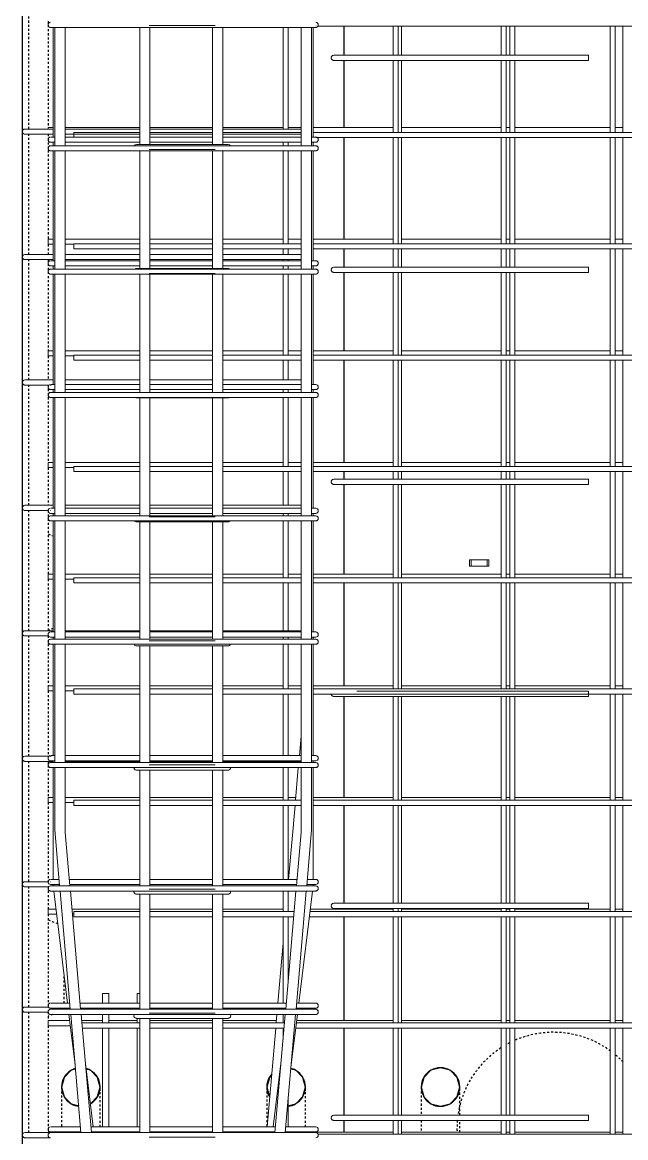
# Model space of a CAD drawing. Header units: millimetres. Extents: x -1228 to 17985, y -2296 to 18684.
# Drawn here: x 1089 to 2027, y -324 to 1411 of the extents above; entities that cross this region are included whole.
import ezdxf

# ---------------------------------------------------------------- set-up
doc = ezdxf.new("R2010")
doc.units = ezdxf.units.MM
doc.linetypes.add('Dash', pattern=[6.36, 3.18, -3.18])
for name, color, linetype, lineweight in [('A-GENM', 13, 'Continuous', 18), ('A-WALL', 113, 'Continuous', 25), ('A-WALL-HDLN', 110, 'Dash', 25), ('S-RBAR', 171, 'Continuous', 18)]:
    doc.layers.add(name, color=color, linetype=linetype, lineweight=lineweight)

# ---------------------------------------------------------------- blocks, each defined once
blk = doc.blocks.new('RR spread anchor face based - RR-SA-2_5-150-V4-Elevation Front Copy 1')
at = {"layer": 'A-GENM'}
for p, q in [((1783.8, 574.9), (1786.3, 574.9)), ((1783.8, 564.9), (1783.8, 574.9)), ((1786.3, 574.9), (1811.3, 574.9)), ((1786.3, 574.9), (1786.3, 564.9)), ((1811.3, 574.9), (1813.8, 574.9)), ((1811.3, 574.9), (1811.3, 564.9)), ((1813.8, 574.9), (1813.8, 564.9)), ((1786.3, 564.9), (1783.8, 564.9)), ((1811.3, 564.9), (1786.3, 564.9)), ((1813.8, 564.9), (1811.3, 564.9))]:
    blk.add_line(p, q, dxfattribs=at)

msp = doc.modelspace()

# ---------------------------------------------------------------- linework, layer by layer
at = {"layer": 'A-WALL'}
for p, q in [((1088.8, 3040), (1088.8, -1395)), ((1588.8, 1359.3), (1588.8, 1404.5)), ((1588.8, 1246.9), (1588.8, 1351.3)), ((1588.8, 1073.3), (1588.8, 1231.4)), ((1588.8, 1029.7), (1588.8, 1058.3)), ((1588.8, 899.7), (1588.8, 1021.7)), ((1588.8, 726.1), (1588.8, 885.2)), ((1588.8, 700), (1588.8, 712.1)), ((1588.8, 552.5), (1588.8, 691.7)), ((1588.8, 378.9), (1588.8, 539)), ((1588.8, 205.3), (1588.8, 362.4)), ((1588.8, 40.7), (1588.8, 192.8)), ((1588.8, 31.7), (1588.8, 32.7)), ((1588.8, -141.8), (1588.8, 19.7)), ((1588.8, -288.9), (1588.8, -153.4)), ((1468.8, -245), (1472.8, -260)), ((1588.8, -315.4), (1588.8, -296.9))]:
    msp.add_line(p, q, dxfattribs=at)
at = {"layer": 'A-WALL', "flags": 128}
for points in [[(1171.5, -217.2), (1164.8, -219), (1153.8, -230.1), (1149.8, -245)], [(1209.8, -245), (1205.8, -230), (1194.7, -219), (1187.8, -217.1)], [(1528.8, -245), (1524.8, -230), (1513.7, -219), (1506.2, -217)], [(1738.8, -215), (1723.8, -219), (1712.8, -230.1), (1708.8, -245)], [(1768.8, -245), (1764.8, -230), (1753.7, -219), (1738.8, -215)], [(1476.2, -226.6), (1472.8, -230.1), (1468.8, -245)], [(1149.8, -245), (1153.8, -260), (1164.9, -271), (1176.4, -274.1)], [(1194.8, -271), (1205.8, -259.9), (1209.8, -245)], [(1209.8, -251.1), (1209.8, -246.2), (1209.8, -245)], [(1502.1, -274.1), (1513.8, -271), (1524.8, -259.9), (1528.8, -245)], [(1528.8, -251.1), (1528.8, -246.2), (1528.8, -245)], [(1708.8, -245), (1712.8, -260), (1723.9, -271), (1738.8, -275)], [(1738.8, -275), (1753.8, -271), (1764.8, -259.9), (1768.8, -245)], [(1768.8, -250.1), (1768.8, -245.1), (1768.8, -245)]]:
    msp.add_lwpolyline(points, dxfattribs=at)
at = {"layer": 'A-WALL'}
for centre, start, end in [((1179.8, -245), 120.7892, 149.6476), ((1179.8, -245), 106.3495, 119.4248), ((1179.8, -245), 61.0163, 74.7127), ((1179.8, -245), 30.7907, 59.6462), ((1498.8, -245), 138.9218, 149.6476), ((1498.8, -245), 61.0163, 75), ((1498.8, -245), 30.7907, 59.6462), ((1738.8, -245), 120.8303, 149.6053), ((1738.8, -245), 90.7225, 119.4223), ((1738.8, -245), 61.0187, 89.2664), ((1738.8, -245), 30.8311, 59.6045), ((1179.8, -245), 150.586, 179.7079), ((1179.8, -245), 0.2903, 29.8589), ((1498.8, -245), 150.586, 179.7079), ((1498.8, -245), 0.2903, 29.8589), ((1738.8, -245), 150.6728, 179.6194), ((1738.8, -245), 0.3778, 29.7706), ((1179.8, -245), 180.31, 209.839), ((1179.8, -245), 330.6054, 359.6881), ((1498.8, -245), 180.31, 209.839), ((1498.8, -245), 210, 211.4641), ((1498.8, -245), 330.6054, 359.6881), ((1738.8, -245), 180.4246, 209.7233), ((1738.8, -245), 330.719, 359.5722), ((1179.8, -245), 210.7762, 239.6611), ((1179.8, -245), 241.0148, 263.5153), ((1179.8, -245), 300.7746, 329.6627), ((1498.8, -245), 276.3322, 299.4263), ((1498.8, -245), 300.7746, 329.6627), ((1738.8, -245), 210.813, 239.6231), ((1738.8, -245), 241.0171, 269.268), ((1738.8, -245), 270.7209, 299.4239), ((1738.8, -245), 300.812, 329.6241)]:
    msp.add_arc(centre, 30, start, end, dxfattribs=at)
at = {"layer": 'A-WALL-HDLN'}
for p, q in [((1098.8, 1244.6), (1098.8, 1431.6)), ((1128.8, 1412.5), (1128.8, 1246.9)), ((1098.8, 1049.5), (1098.8, 1236.6)), ((1128.8, 1236.6), (1128.8, 1073.3)), ((1128.8, 1065.3), (1128.8, 1049.5)), ((1129.6, 1065.3), (1128.9, 1065)), ((1098.8, 854.5), (1098.8, 1041.5)), ((1128.8, 1041.5), (1128.8, 899.7)), ((1128.8, 891.7), (1128.8, 854.5)), ((1098.8, 659.5), (1098.8, 846.5)), ((1128.8, 846.5), (1128.8, 726.1)), ((1128.8, 718.1), (1128.8, 659.5)), ((1098.8, 464.4), (1098.8, 651.5)), ((1128.8, 651.5), (1128.8, 552.5)), ((1128.9, 615), (1136.8, 611.8)), ((1128.8, 544.5), (1128.8, 464.4)), ((1098.8, 269.4), (1098.8, 456.4)), ((1128.8, 456.4), (1128.8, 378.9)), ((1136.8, 468.2), (1128.9, 465)), ((1128.8, 370.9), (1128.8, 269.4)), ((1098.8, 74.3), (1098.8, 261.4)), ((1128.8, 261.4), (1128.8, 205.3)), ((1128.8, 197.3), (1128.8, 74.3)), ((1098.8, -120.7), (1098.8, 66.3)), ((1128.8, 66.3), (1128.8, 31.7)), ((1128.8, 23.7), (1128.8, -120.7)), ((1128.9, 15), (1144, 8.9)), ((1153.8, -114.5), (1153.8, -71.2)), ((1098.8, -315.8), (1098.8, -128.7)), ((1128.8, -128.7), (1128.8, -141.8)), ((1136.1, -132.1), (1128.9, -135)), ((1128.8, -149.8), (1128.8, -315.4)), ((1149.8, -314.9), (1149.8, -315.4)), ((1209.8, -315.4), (1209.8, -314.9)), ((1528.8, -315.4), (1528.8, -314.9))]:
    msp.add_line(p, q, dxfattribs=at)
at = {"layer": 'A-WALL-HDLN', "flags": 128}
for points in [[(1149.8, -245.4), (1149.8, -249.1), (1149.8, -261.3), (1149.8, -281), (1149.8, -306.9)], [(1209.8, -306.9), (1209.8, -294.2), (1209.8, -270.9), (1209.8, -254.6), (1209.8, -251.2)], [(1468.8, -245.4), (1468.8, -249.1), (1468.8, -261.3), (1468.8, -281), (1468.8, -306.9)], [(1528.8, -306.9), (1528.8, -294.2), (1528.8, -270.9), (1528.8, -254.6), (1528.8, -251.2)], [(1708.8, -245.4), (1708.8, -249.1), (1708.8, -261), (1708.8, -279.7), (1708.8, -288.9)], [(1768.8, -288.9), (1768.8, -283.7), (1768.8, -264), (1768.8, -250.7), (1768.8, -250.1)], [(1708.8, -296.9), (1708.8, -303.4), (1708.8, -315.4)], [(1768.8, -315.4), (1768.8, -308.1), (1768.8, -296.9)]]:
    msp.add_lwpolyline(points, dxfattribs=at)
at = {"layer": 'A-WALL-HDLN'}
for start, end in [(53.7075, 113.8172), (123.1006, 167.0013), (117.1342, 119.3455), (43.7628, 49.8448), (167.1927, 171.8858), (174.9767, 180), (180, 182.1259)]:
    msp.add_arc((1914.4, -309.9), 150, start, end, dxfattribs=at)
at = {"layer": 'S-RBAR'}
for p, q in [((1286.2, 1405.7), (1388.7, 1405.7)), ((1152.8, 1402.5), (1132.8, 1402.5)), ((1136.8, 1232.1), (1136.8, 1402.5)), ((1139.4, 1218.7), (1139.4, 1402.5)), ((1152.8, 1402.5), (1524.8, 1402.5)), ((1155.4, 1218.7), (1155.4, 1402.5)), ((1271.2, 1220.7), (1271.2, 1402.5)), ((1287.2, 1220.7), (1287.2, 1402.5)), ((1384.2, 1220.7), (1384.2, 1402.5)), ((1400.2, 1220.7), (1400.2, 1402.5)), ((1494.1, 1244.6), (1494.1, 1402.5)), ((1502.1, 1244.6), (1502.1, 1402.5)), ((1522.2, 1218.7), (1522.2, 1402.5)), ((1538.9, 1402.5), (1524.8, 1402.5)), ((1538.2, 1218.7), (1538.2, 1402.5)), ((1544.8, 1402.5), (1538.9, 1402.5)), ((1544.8, 1402.5), (1538.9, 1402.5)), ((1540.8, 1232.1), (1540.8, 1402.5)), ((1544.8, 1404.5), (1545.6, 1404.5)), ((1547.9, 1404.5), (2518.8, 1404.5)), ((1665.1, 1359.3), (1665.1, 1404.5)), ((1673.1, 1359.3), (1673.1, 1404.5)), ((1678.2, 1359.3), (1678.2, 1404.5)), ((1833, 1359.3), (1833, 1404.5)), ((1841, 1359.3), (1841, 1404.5)), ((1846.3, 1359.3), (1846.3, 1404.5)), ((1854.3, 1359.3), (1854.3, 1404.5)), ((2002.4, 1239.4), (2002.4, 1404.5)), ((2010.4, 1239.4), (2010.4, 1404.5)), ((2022.4, 1239.4), (2022.4, 1404.5)), ((1608.8, 1359.3), (1572.8, 1359.3)), ((1608.8, 1359.3), (1968.8, 1359.3)), ((1968.8, 1351.3), (1968.8, 1359.3)), ((1608.8, 1351.3), (1572.8, 1351.3)), ((1608.8, 1351.3), (1968.8, 1351.3)), ((1665.1, 1239.4), (1665.1, 1351.3)), ((1673.1, 1239.4), (1673.1, 1351.3)), ((1678.2, 1239.4), (1678.2, 1351.3)), ((1833, 1239.4), (1833, 1351.3)), ((1841, 1239.4), (1841, 1351.3)), ((1846.3, 1239.4), (1846.3, 1351.3)), ((1854.3, 1239.4), (1854.3, 1351.3)), ((1112.8, 1244.6), (1092.8, 1244.6)), ((1112.8, 1236.6), (1092.8, 1236.6)), ((1112.8, 1244.6), (1136.8, 1244.6)), ((1112.8, 1236.6), (1136.8, 1236.6)), ((1128.8, 1246.9), (1136.8, 1246.9)), ((1128.8, 1244.6), (1128.8, 1246.9)), ((1133.5, 1232.1), (1138.7, 1232.1)), ((1138.7, 1232.1), (1139.3, 1232.1)), ((1155.4, 1246.9), (1271.2, 1246.9)), ((1155.4, 1244.6), (1271.2, 1244.6)), ((1155.4, 1236.6), (1271.2, 1236.6)), ((1271.2, 1232.1), (1155.4, 1232.1)), ((1168.8, 1239.4), (1271.2, 1239.4)), ((1168.8, 1232.1), (1168.8, 1239.4)), ((1287.2, 1246.9), (1384.2, 1246.9)), ((1287.2, 1244.6), (1384.2, 1244.6)), ((1287.2, 1239.4), (1384.2, 1239.4)), ((1287.2, 1236.6), (1384.2, 1236.6)), ((1384.2, 1232.1), (1287.2, 1232.1)), ((1400.2, 1246.9), (1494.1, 1246.9)), ((1400.2, 1244.6), (1522.2, 1244.6)), ((1400.2, 1239.4), (1522.2, 1239.4)), ((1400.2, 1236.6), (1522.2, 1236.6)), ((1522.2, 1232.1), (1400.2, 1232.1)), ((1502.1, 1246.9), (1522.2, 1246.9)), ((1538.3, 1232.1), (1538.9, 1232.1)), ((1538.9, 1232.1), (1544.8, 1232.1)), ((1540.8, 1246.9), (1665.1, 1246.9)), ((1540.8, 1239.4), (2518.8, 1239.4)), ((1544.8, 1231.4), (1545.8, 1231.4)), ((1547, 1231.4), (2518.8, 1231.4)), ((1665.1, 1066.3), (1665.1, 1231.4)), ((1673.1, 1066.3), (1673.1, 1231.4)), ((1678.2, 1246.9), (1833, 1246.9)), ((1678.2, 1066.3), (1678.2, 1231.4)), ((1833, 1066.3), (1833, 1231.4)), ((1841, 1246.9), (1846.3, 1246.9)), ((1841, 1066.3), (1841, 1231.4)), ((1846.3, 1066.3), (1846.3, 1231.4)), ((1854.3, 1246.9), (2002.4, 1246.9)), ((1854.3, 1066.3), (1854.3, 1231.4)), ((2002.4, 1066.3), (2002.4, 1231.4)), ((2010.4, 1246.9), (2022.4, 1246.9)), ((2010.4, 1066.3), (2010.4, 1231.4)), ((2022.4, 1066.3), (2022.4, 1231.4)), ((1132.8, 1224.1), (1138.9, 1224.1)), ((1152.8, 1218.7), (1132.8, 1218.7)), ((1136.8, 1218.7), (1136.8, 1224.1)), ((1152.8, 1218.7), (1524.8, 1218.7)), ((1271.2, 1224.1), (1155.4, 1224.1)), ((1286.2, 1220.7), (1266.2, 1220.7)), ((1286.2, 1220.7), (1272.1, 1220.7)), ((1286.2, 1220.7), (1388.7, 1220.7)), ((1384.2, 1224.1), (1287.2, 1224.1)), ((1408.7, 1220.7), (1388.7, 1220.7)), ((1522.2, 1224.1), (1400.2, 1224.1)), ((1494.1, 1218.7), (1494.1, 1224.1)), ((1502.1, 1218.7), (1502.1, 1224.1)), ((1544.8, 1218.7), (1524.8, 1218.7)), ((1544.8, 1218.7), (1524.8, 1218.7)), ((1538.3, 1224.1), (1544.8, 1224.1)), ((1540.8, 1218.7), (1540.8, 1224.1)), ((1152.8, 1210.7), (1132.8, 1210.7)), ((1136.8, 1039.8), (1136.8, 1210.7)), ((1139.4, 1026.9), (1139.4, 1210.7)), ((1152.8, 1210.7), (1524.8, 1210.7)), ((1155.4, 1026.9), (1155.4, 1210.7)), ((1271.2, 1027.7), (1271.2, 1210.7)), ((1286.2, 1212.7), (1388.7, 1212.7)), ((1287.2, 1027.7), (1287.2, 1210.7)), ((1384.2, 1027.7), (1384.2, 1210.7)), ((1400.2, 1027.7), (1400.2, 1210.7)), ((1494.1, 1066.3), (1494.1, 1210.7)), ((1502.1, 1066.3), (1502.1, 1210.7)), ((1522.2, 1026.9), (1522.2, 1210.7)), ((1538.9, 1210.7), (1524.8, 1210.7)), ((1538.2, 1026.9), (1538.2, 1210.7)), ((1544.8, 1210.7), (1538.9, 1210.7)), ((1544.8, 1210.7), (1538.9, 1210.7)), ((1540.8, 1039.8), (1540.8, 1210.7)), ((1128.8, 1073.3), (1136.8, 1073.3)), ((1128.8, 1065.3), (1128.8, 1073.3)), ((1128.8, 1065.3), (1136.8, 1065.3)), ((1155.4, 1073.3), (1271.2, 1073.3)), ((1155.4, 1065.3), (1168.8, 1065.3)), ((1168.8, 1066.3), (1271.2, 1066.3)), ((1168.8, 1058.3), (1168.8, 1066.3)), ((1168.8, 1058.3), (1271.2, 1058.3)), ((1287.2, 1073.3), (1384.2, 1073.3)), ((1287.2, 1066.3), (1384.2, 1066.3)), ((1287.2, 1058.3), (1384.2, 1058.3)), ((1400.2, 1073.3), (1494.1, 1073.3)), ((1400.2, 1066.3), (1522.2, 1066.3)), ((1400.2, 1058.3), (1522.2, 1058.3)), ((1494.1, 1049.5), (1494.1, 1058.3)), ((1502.1, 1073.3), (1522.2, 1073.3)), ((1502.1, 1049.5), (1502.1, 1058.3)), ((1540.8, 1073.3), (1665.1, 1073.3)), ((1540.8, 1066.3), (2518.8, 1066.3)), ((1540.8, 1058.3), (2518.8, 1058.3)), ((1665.1, 1029.7), (1665.1, 1058.3)), ((1673.1, 1029.7), (1673.1, 1058.3)), ((1678.2, 1073.3), (1833, 1073.3)), ((1678.2, 1029.7), (1678.2, 1058.3)), ((1833, 1029.7), (1833, 1058.3)), ((1841, 1073.3), (1846.3, 1073.3)), ((1841, 1029.7), (1841, 1058.3)), ((1846.3, 1029.7), (1846.3, 1058.3)), ((1854.3, 1073.3), (2002.4, 1073.3)), ((1854.3, 1029.7), (1854.3, 1058.3)), ((2002.4, 893.2), (2002.4, 1058.3)), ((2010.4, 1073.3), (2022.4, 1073.3)), ((2010.4, 893.2), (2010.4, 1058.3)), ((2022.4, 893.2), (2022.4, 1058.3)), ((1112.8, 1049.5), (1092.8, 1049.5)), ((1112.8, 1041.5), (1092.8, 1041.5)), ((1112.8, 1049.5), (1136.8, 1049.5)), ((1112.8, 1041.5), (1136.8, 1041.5)), ((1155.4, 1049.5), (1271.2, 1049.5)), ((1155.4, 1041.5), (1271.2, 1041.5)), ((1287.2, 1049.5), (1384.2, 1049.5)), ((1287.2, 1041.5), (1384.2, 1041.5)), ((1400.2, 1049.5), (1522.2, 1049.5)), ((1400.2, 1041.5), (1522.2, 1041.5)), ((1494.1, 1039.8), (1494.1, 1041.5)), ((1502.1, 1039.8), (1502.1, 1041.5)), ((1132.8, 1031.8), (1138.9, 1031.8)), ((1152.8, 1026.9), (1132.8, 1026.9)), ((1133.5, 1039.8), (1138.7, 1039.8)), ((1136.8, 1026.9), (1136.8, 1031.8)), ((1138.7, 1039.8), (1139.3, 1039.8)), ((1152.8, 1026.9), (1524.8, 1026.9)), ((1271.2, 1039.8), (1155.4, 1039.8)), ((1271.2, 1031.8), (1155.4, 1031.8)), ((1286.2, 1027.7), (1266.2, 1027.7)), ((1286.2, 1027.7), (1272.1, 1027.7)), ((1286.2, 1027.7), (1388.7, 1027.7)), ((1384.2, 1039.8), (1287.2, 1039.8)), ((1384.2, 1031.8), (1287.2, 1031.8)), ((1408.7, 1027.7), (1388.7, 1027.7)), ((1522.2, 1039.8), (1400.2, 1039.8)), ((1522.2, 1031.8), (1400.2, 1031.8)), ((1494.1, 1026.9), (1494.1, 1031.8)), ((1502.1, 1026.9), (1502.1, 1031.8)), ((1544.8, 1026.9), (1524.8, 1026.9)), ((1544.8, 1026.9), (1524.8, 1026.9)), ((1538.3, 1039.8), (1538.9, 1039.8)), ((1538.3, 1031.8), (1544.8, 1031.8)), ((1538.9, 1039.8), (1544.8, 1039.8)), ((1540.8, 1026.9), (1540.8, 1031.8)), ((1608.8, 1029.7), (1572.8, 1029.7)), ((1608.8, 1029.7), (1968.8, 1029.7)), ((1968.8, 1021.7), (1968.8, 1029.7)), ((1152.8, 1018.9), (1132.8, 1018.9)), ((1136.8, 847.4), (1136.8, 1018.9)), ((1139.4, 835.1), (1139.4, 1018.9)), ((1152.8, 1018.9), (1524.8, 1018.9)), ((1155.4, 835.1), (1155.4, 1018.9)), ((1271.2, 835.1), (1271.2, 1018.9)), ((1286.2, 1019.7), (1388.7, 1019.7)), ((1287.2, 835.1), (1287.2, 1018.9)), ((1384.2, 835.1), (1384.2, 1018.9)), ((1400.2, 835.1), (1400.2, 1018.9)), ((1494.1, 893.3), (1494.1, 1018.9)), ((1502.1, 893.3), (1502.1, 1018.9)), ((1522.2, 835.1), (1522.2, 1018.9)), ((1538.9, 1018.9), (1524.8, 1018.9)), ((1538.2, 835.1), (1538.2, 1018.9)), ((1544.8, 1018.9), (1538.9, 1018.9)), ((1544.8, 1018.9), (1538.9, 1018.9)), ((1540.8, 847.4), (1540.8, 1018.9)), ((1608.8, 1021.7), (1572.8, 1021.7)), ((1608.8, 1021.7), (1968.8, 1021.7)), ((1665.1, 893.2), (1665.1, 1021.7)), ((1673.1, 893.2), (1673.1, 1021.7)), ((1678.2, 893.2), (1678.2, 1021.7)), ((1833, 893.2), (1833, 1021.7)), ((1841, 893.2), (1841, 1021.7)), ((1846.3, 893.2), (1846.3, 1021.7)), ((1854.3, 893.2), (1854.3, 1021.7)), ((1128.8, 899.7), (1136.8, 899.7)), ((1128.8, 891.7), (1128.8, 899.7)), ((1128.8, 891.7), (1136.8, 891.7)), ((1155.4, 899.7), (1271.2, 899.7)), ((1155.4, 891.7), (1168.8, 891.7)), ((1168.8, 893.2), (1271.2, 893.2)), ((1168.8, 885.2), (1168.8, 893.2)), ((1168.8, 885.2), (1271.2, 885.2)), ((1287.2, 899.7), (1384.2, 899.7)), ((1287.2, 893.2), (1384.2, 893.2)), ((1287.2, 885.2), (1384.2, 885.2)), ((1400.2, 899.7), (1494.1, 899.7)), ((1400.2, 893.2), (1522.2, 893.2)), ((1400.2, 885.2), (1522.2, 885.2)), ((1494.1, 854.5), (1494.1, 885.2)), ((1502.1, 899.7), (1522.2, 899.7)), ((1502.1, 854.5), (1502.1, 885.2)), ((1540.8, 899.7), (1665.1, 899.7)), ((1540.8, 893.2), (2518.8, 893.2)), ((1540.8, 885.2), (2518.8, 885.2)), ((1665.1, 720.1), (1665.1, 885.2)), ((1673.1, 720.1), (1673.1, 885.2)), ((1678.2, 899.7), (1833, 899.7)), ((1678.2, 720.1), (1678.2, 885.2)), ((1833, 720.1), (1833, 885.2)), ((1841, 899.7), (1846.3, 899.7)), ((1841, 720.1), (1841, 885.2)), ((1846.3, 720.1), (1846.3, 885.2)), ((1854.3, 899.7), (2002.4, 899.7)), ((1854.3, 720.1), (1854.3, 885.2)), ((2002.4, 720.1), (2002.4, 885.2)), ((2010.4, 899.7), (2022.4, 899.7)), ((2010.4, 720.1), (2010.4, 885.2)), ((2022.4, 720.1), (2022.4, 885.2)), ((1112.8, 854.5), (1092.8, 854.5)), ((1112.8, 854.5), (1136.8, 854.5)), ((1155.4, 854.5), (1271.2, 854.5)), ((1287.2, 854.5), (1384.2, 854.5)), ((1400.2, 854.5), (1522.2, 854.5)), ((1112.8, 846.5), (1092.8, 846.5)), ((1112.8, 846.5), (1130.5, 846.5)), ((1131.9, 846.5), (1133.4, 846.5)), ((1132.8, 839.4), (1138.9, 839.4)), ((1152.8, 835.1), (1132.8, 835.1)), ((1133.5, 847.4), (1138.7, 847.4)), ((1136.8, 835.1), (1136.8, 839.4)), ((1138.7, 847.4), (1139.3, 847.4)), ((1152.8, 835.1), (1524.8, 835.1)), ((1271.2, 847.4), (1155.4, 847.4)), ((1271.2, 839.4), (1155.4, 839.4)), ((1286.2, 834.8), (1388.7, 834.8)), ((1384.2, 847.4), (1287.2, 847.4)), ((1384.2, 839.4), (1287.2, 839.4)), ((1522.2, 847.4), (1400.2, 847.4)), ((1522.2, 839.4), (1400.2, 839.4)), ((1494.1, 835.1), (1494.1, 839.4)), ((1502.1, 835.1), (1502.1, 839.4)), ((1544.8, 835.1), (1524.8, 835.1)), ((1544.8, 835.1), (1524.8, 835.1)), ((1538.3, 847.4), (1538.9, 847.4)), ((1538.3, 839.4), (1544.8, 839.4)), ((1538.9, 847.4), (1544.8, 847.4)), ((1540.8, 835.1), (1540.8, 839.4)), ((1152.8, 827.1), (1132.8, 827.1)), ((1136.8, 655), (1136.8, 827.1)), ((1139.4, 643.2), (1139.4, 827.1)), ((1152.8, 827.1), (1524.8, 827.1)), ((1155.4, 643.2), (1155.4, 827.1)), ((1272.1, 826.8), (1266.2, 826.8)), ((1271.2, 643.2), (1271.2, 826.8)), ((1286.2, 826.8), (1272.1, 826.8)), ((1286.2, 826.8), (1388.7, 826.8)), ((1287.2, 643.2), (1287.2, 826.8)), ((1384.2, 643.2), (1384.2, 826.8)), ((1408.7, 826.8), (1388.7, 826.8)), ((1400.2, 643.2), (1400.2, 826.8)), ((1494.1, 720.1), (1494.1, 827.1)), ((1502.1, 720.1), (1502.1, 827.1)), ((1522.2, 643.2), (1522.2, 827.1)), ((1538.9, 827.1), (1524.8, 827.1)), ((1538.2, 643.2), (1538.2, 827.1)), ((1544.8, 827.1), (1538.9, 827.1)), ((1544.8, 827.1), (1538.9, 827.1)), ((1540.8, 655), (1540.8, 827.1)), ((1128.8, 726.1), (1136.8, 726.1)), ((1128.8, 718.1), (1128.8, 726.1)), ((1128.8, 718.1), (1136.8, 718.1)), ((1155.4, 726.1), (1271.2, 726.1)), ((1155.4, 718.1), (1168.8, 718.1)), ((1168.8, 720.1), (1271.2, 720.1)), ((1168.8, 712.1), (1168.8, 720.1)), ((1168.8, 712.1), (1271.2, 712.1)), ((1287.2, 726.1), (1384.2, 726.1)), ((1287.2, 720.1), (1384.2, 720.1)), ((1287.2, 712.1), (1384.2, 712.1)), ((1400.2, 726.1), (1494.1, 726.1)), ((1400.2, 720.1), (1522.2, 720.1)), ((1400.2, 712.1), (1522.2, 712.1)), ((1494.1, 659.5), (1494.1, 712.1)), ((1502.1, 726.1), (1522.2, 726.1)), ((1502.1, 659.5), (1502.1, 712.1)), ((1540.8, 726.1), (1665.1, 726.1)), ((1540.8, 720.1), (2518.8, 720.1)), ((1540.8, 712.1), (2518.8, 712.1)), ((1665.1, 700), (1665.1, 712.1)), ((1673.1, 700), (1673.1, 712.1)), ((1678.2, 726.1), (1833, 726.1)), ((1678.2, 700), (1678.2, 712.1)), ((1833, 700), (1833, 712.1)), ((1841, 726.1), (1846.3, 726.1)), ((1841, 700), (1841, 712.1)), ((1846.3, 700), (1846.3, 712.1)), ((1854.3, 726.1), (2002.4, 726.1)), ((1854.3, 700), (1854.3, 712.1)), ((2002.4, 547), (2002.4, 712.1)), ((2010.4, 726.1), (2022.4, 726.1)), ((2010.4, 547), (2010.4, 712.1)), ((2022.4, 547), (2022.4, 712.1)), ((1608.8, 700), (1572.8, 700)), ((1608.8, 700), (1968.8, 700)), ((1968.8, 692), (1968.8, 700)), ((1608.8, 692), (1572.8, 692)), ((1608.8, 692), (1968.8, 692)), ((1665.1, 547), (1665.1, 691.7)), ((1673.1, 547), (1673.1, 691.7)), ((1678.2, 547), (1678.2, 691.7)), ((1833, 547), (1833, 692)), ((1841, 547), (1841, 692)), ((1846.3, 547), (1846.3, 692)), ((1854.3, 547), (1854.3, 692)), ((1112.8, 659.5), (1092.8, 659.5)), ((1112.8, 659.5), (1136.8, 659.5)), ((1155.4, 659.5), (1271.2, 659.5)), ((1287.2, 659.5), (1384.2, 659.5)), ((1400.2, 659.5), (1522.2, 659.5)), ((1112.8, 651.5), (1092.8, 651.5)), ((1112.8, 651.5), (1128.9, 651.5)), ((1132.4, 651.5), (1133.2, 651.5)), ((1132.8, 647), (1138.9, 647)), ((1152.8, 643.2), (1132.8, 643.2)), ((1133.5, 655), (1138.7, 655)), ((1136.8, 643.2), (1136.8, 647)), ((1138.7, 655), (1139.3, 655)), ((1152.8, 643.2), (1524.8, 643.2)), ((1271.2, 655), (1155.4, 655)), ((1271.2, 647), (1155.4, 647)), ((1286.2, 641.8), (1388.7, 641.8)), ((1384.2, 655), (1287.2, 655)), ((1384.2, 647), (1287.2, 647)), ((1522.2, 655), (1400.2, 655)), ((1522.2, 647), (1400.2, 647)), ((1494.1, 643.2), (1494.1, 647)), ((1502.1, 643.2), (1502.1, 647)), ((1544.8, 643.2), (1524.8, 643.2)), ((1544.8, 643.2), (1524.8, 643.2)), ((1538.3, 655), (1538.9, 655)), ((1538.3, 647), (1544.8, 647)), ((1538.9, 655), (1544.8, 655)), ((1540.8, 643.2), (1540.8, 647)), ((1152.8, 635.2), (1132.8, 635.2)), ((1136.8, 462.6), (1136.8, 635.2)), ((1139.4, 451.4), (1139.4, 635.2)), ((1152.8, 635.2), (1524.8, 635.2)), ((1155.4, 451.4), (1155.4, 635.2)), ((1272.1, 633.8), (1266.2, 633.8)), ((1271.2, 451.4), (1271.2, 633.8)), ((1286.2, 633.8), (1272.1, 633.8)), ((1286.2, 633.8), (1388.7, 633.8)), ((1287.2, 451.4), (1287.2, 633.8)), ((1384.2, 451.4), (1384.2, 633.8)), ((1408.7, 633.8), (1388.7, 633.8)), ((1400.2, 451.4), (1400.2, 633.8)), ((1494.1, 547), (1494.1, 635.2)), ((1502.1, 547), (1502.1, 635.2)), ((1522.2, 451.4), (1522.2, 635.2)), ((1538.9, 635.2), (1524.8, 635.2)), ((1538.2, 451.4), (1538.2, 635.2)), ((1544.8, 635.2), (1538.9, 635.2)), ((1544.8, 635.2), (1538.9, 635.2)), ((1540.8, 462.6), (1540.8, 635.2)), ((1128.8, 552.5), (1136.8, 552.5)), ((1128.8, 544.5), (1128.8, 552.5)), ((1128.8, 544.5), (1136.8, 544.5)), ((1155.4, 552.5), (1271.2, 552.5)), ((1155.4, 544.5), (1168.8, 544.5)), ((1168.8, 547), (1271.2, 547)), ((1168.8, 539), (1168.8, 547)), ((1168.8, 539), (1271.2, 539)), ((1287.2, 552.5), (1384.2, 552.5)), ((1287.2, 547), (1384.2, 547)), ((1287.2, 539), (1384.2, 539)), ((1400.2, 552.5), (1494.1, 552.5)), ((1400.2, 547), (1522.2, 547)), ((1400.2, 539), (1522.2, 539)), ((1494.1, 464.4), (1494.1, 539)), ((1502.1, 552.5), (1522.2, 552.5)), ((1502.1, 464.4), (1502.1, 539)), ((1540.8, 552.5), (1665.1, 552.5)), ((1540.8, 547), (2518.8, 547)), ((1540.8, 539), (2518.8, 539)), ((1665.1, 373.9), (1665.1, 539)), ((1673.1, 373.9), (1673.1, 539)), ((1678.2, 552.5), (1833, 552.5)), ((1678.2, 373.9), (1678.2, 539)), ((1833, 373.9), (1833, 539)), ((1841, 552.5), (1846.3, 552.5)), ((1841, 373.9), (1841, 539)), ((1846.3, 373.9), (1846.3, 539)), ((1854.3, 552.5), (2002.4, 552.5)), ((1854.3, 373.9), (1854.3, 539)), ((2002.4, 373.9), (2002.4, 539)), ((2010.4, 552.5), (2022.4, 552.5)), ((2010.4, 373.9), (2010.4, 539)), ((2022.4, 373.9), (2022.4, 539)), ((1112.8, 464.4), (1092.8, 464.4)), ((1112.8, 456.4), (1092.8, 456.4)), ((1112.8, 464.4), (1136.8, 464.4)), ((1112.8, 456.4), (1129.9, 456.4)), ((1132.8, 454.6), (1138.9, 454.6)), ((1152.8, 451.4), (1132.8, 451.4)), ((1133.5, 462.6), (1138.7, 462.6)), ((1136.8, 451.4), (1136.8, 454.6)), ((1138.7, 462.6), (1139.3, 462.6)), ((1152.8, 451.4), (1524.8, 451.4)), ((1155.4, 464.4), (1271.2, 464.4)), ((1271.2, 462.6), (1155.4, 462.6)), ((1271.2, 454.6), (1155.4, 454.6)), ((1287.2, 464.4), (1384.2, 464.4)), ((1384.2, 462.6), (1287.2, 462.6)), ((1384.2, 454.6), (1287.2, 454.6)), ((1400.2, 464.4), (1522.2, 464.4)), ((1522.2, 462.6), (1400.2, 462.6)), ((1522.2, 454.6), (1400.2, 454.6)), ((1494.1, 451.4), (1494.1, 454.6)), ((1502.1, 451.4), (1502.1, 454.6)), ((1544.8, 451.4), (1524.8, 451.4)), ((1544.8, 451.4), (1524.8, 451.4)), ((1538.3, 462.6), (1538.9, 462.6)), ((1538.3, 454.6), (1544.8, 454.6)), ((1538.9, 462.6), (1544.8, 462.6)), ((1540.8, 451.4), (1540.8, 454.6)), ((1152.8, 443.4), (1132.8, 443.4)), ((1136.8, 270.3), (1136.8, 443.4)), ((1139.4, 259.6), (1139.4, 443.4)), ((1152.8, 443.4), (1524.8, 443.4)), ((1155.4, 259.6), (1155.4, 443.4)), ((1272.1, 440.8), (1266.2, 440.8)), ((1271.2, 259.6), (1271.2, 440.8)), ((1286.2, 440.8), (1272.1, 440.8)), ((1286.2, 448.8), (1388.7, 448.8)), ((1286.2, 440.8), (1388.7, 440.8)), ((1287.2, 259.6), (1287.2, 440.8)), ((1384.2, 259.6), (1384.2, 440.8)), ((1408.7, 440.8), (1388.7, 440.8)), ((1400.2, 259.6), (1400.2, 440.8)), ((1494.1, 373.9), (1494.1, 443.4)), ((1502.1, 373.9), (1502.1, 443.4)), ((1522.2, 259.6), (1522.2, 443.4)), ((1538.9, 443.4), (1524.8, 443.4)), ((1538.2, 259.6), (1538.2, 443.4)), ((1544.8, 443.4), (1538.9, 443.4)), ((1544.8, 443.4), (1538.9, 443.4)), ((1540.8, 270.3), (1540.8, 443.4)), ((1128.8, 378.9), (1136.8, 378.9)), ((1128.8, 370.9), (1128.8, 378.9)), ((1128.8, 370.9), (1136.8, 370.9)), ((1155.4, 378.9), (1271.2, 378.9)), ((1155.4, 370.9), (1168.8, 370.9)), ((1168.8, 373.9), (1271.2, 373.9)), ((1168.8, 365.9), (1168.8, 373.9)), ((1168.8, 365.9), (1271.2, 365.9)), ((1287.2, 378.9), (1384.2, 378.9)), ((1287.2, 373.9), (1384.2, 373.9)), ((1287.2, 365.9), (1384.2, 365.9)), ((1400.2, 378.9), (1494.1, 378.9)), ((1400.2, 373.9), (1522.2, 373.9)), ((1400.2, 365.9), (1522.2, 365.9)), ((1494.1, 270.3), (1494.1, 365.9)), ((1502.1, 378.9), (1522.2, 378.9)), ((1502.1, 270.3), (1502.1, 365.9)), ((1540.8, 378.9), (1665.1, 378.9)), ((1540.8, 373.9), (2518.8, 373.9)), ((1540.8, 365.9), (2518.8, 365.9)), ((1608.8, 370.4), (1968.8, 370.4)), ((1678.2, 378.9), (1833, 378.9)), ((1841, 378.9), (1846.3, 378.9)), ((1854.3, 378.9), (2002.4, 378.9)), ((1968.8, 362.4), (1968.8, 370.4)), ((2002.4, 200.8), (2002.4, 365.9)), ((2010.4, 378.9), (2022.4, 378.9)), ((2010.4, 200.8), (2010.4, 365.9)), ((2022.4, 200.8), (2022.4, 365.9)), ((1608.8, 362.4), (1572.8, 362.4)), ((1608.8, 362.4), (1968.8, 362.4)), ((1665.1, 200.8), (1665.1, 362.4)), ((1673.1, 200.8), (1673.1, 362.4)), ((1678.2, 200.8), (1678.2, 362.4)), ((1833, 200.8), (1833, 362.4)), ((1841, 200.8), (1841, 362.4)), ((1846.3, 200.8), (1846.3, 362.4)), ((1854.3, 200.8), (1854.3, 362.4)), ((1519.4, 270.3), (1522, 300.6)), ((1522, 300.6), (1522.2, 304.8)), ((1112.8, 269.4), (1092.8, 269.4)), ((1112.8, 261.4), (1092.8, 261.4)), ((1112.8, 269.4), (1130.5, 269.4)), ((1112.8, 261.4), (1136.8, 261.4)), ((1131.9, 269.4), (1133.4, 269.4)), ((1132.8, 262.3), (1138.9, 262.3)), ((1133.5, 270.3), (1138.7, 270.3)), ((1136.8, 259.6), (1136.8, 262.3)), ((1138.7, 270.3), (1139.3, 270.3)), ((1271.2, 270.3), (1155.4, 270.3)), ((1271.2, 262.3), (1155.4, 262.3)), ((1155.4, 261.4), (1271.2, 261.4)), ((1384.2, 270.3), (1287.2, 270.3)), ((1384.2, 262.3), (1287.2, 262.3)), ((1287.2, 261.4), (1384.2, 261.4)), ((1522.2, 270.3), (1400.2, 270.3)), ((1522.2, 262.3), (1400.2, 262.3)), ((1400.2, 261.4), (1522.2, 261.4)), ((1494.1, 259.6), (1494.1, 261.4)), ((1502.1, 259.6), (1502.1, 261.4)), ((1518.5, 259.6), (1518.6, 261.4)), ((1538.3, 270.3), (1538.9, 270.3)), ((1538.3, 262.3), (1544.8, 262.3)), ((1538.9, 270.3), (1544.8, 270.3)), ((1540.8, 259.6), (1540.8, 262.3)), ((1152.8, 259.6), (1132.8, 259.6)), ((1152.8, 251.6), (1132.8, 251.6)), ((1136.8, 77.9), (1136.8, 251.6)), ((1139.4, 154.8), (1139.4, 251.6)), ((1152.8, 259.6), (1524.8, 259.6)), ((1152.8, 251.6), (1524.8, 251.6)), ((1155.4, 154.8), (1155.4, 251.6)), ((1272.1, 247.8), (1266.2, 247.8)), ((1271.2, 220.1), (1271.2, 247.8)), ((1286.2, 247.8), (1272.1, 247.8)), ((1286.2, 255.8), (1388.7, 255.8)), ((1286.2, 247.8), (1388.7, 247.8)), ((1287.2, 220.1), (1287.2, 247.8)), ((1384.2, 102.8), (1384.2, 247.8)), ((1408.7, 247.8), (1388.7, 247.8)), ((1400.2, 102.8), (1400.2, 247.8)), ((1494.1, 200.8), (1494.1, 251.6)), ((1502.1, 200.8), (1502.1, 251.6)), ((1513.4, 200.8), (1517.8, 251.6)), ((1522.2, 154.8), (1522.2, 251.6)), ((1544.8, 259.6), (1524.8, 259.6)), ((1544.8, 259.6), (1524.8, 259.6)), ((1538.9, 251.6), (1524.8, 251.6)), ((1538.2, 154.8), (1538.2, 251.6)), ((1544.8, 251.6), (1538.9, 251.6)), ((1544.8, 251.6), (1538.9, 251.6)), ((1540.8, 77.9), (1540.8, 251.6)), ((1271.2, 220.1), (1271.2, 215.3)), ((1271.2, 67.8), (1271.2, 215.3)), ((1287.2, 220.1), (1287.2, 215.3)), ((1287.2, 67.8), (1287.2, 215.3)), ((1128.8, 205.3), (1136.8, 205.3)), ((1128.8, 197.3), (1128.8, 205.3)), ((1128.8, 197.3), (1136.8, 197.3)), ((1155.4, 205.3), (1271.2, 205.3)), ((1155.4, 197.3), (1168.8, 197.3)), ((1168.8, 200.8), (1271.2, 200.8)), ((1168.8, 192.8), (1168.8, 200.8)), ((1168.8, 192.8), (1271.2, 192.8)), ((1287.2, 205.3), (1384.2, 205.3)), ((1287.2, 200.8), (1384.2, 200.8)), ((1287.2, 192.8), (1384.2, 192.8)), ((1400.2, 205.3), (1494.1, 205.3)), ((1400.2, 200.8), (1522.2, 200.8)), ((1400.2, 192.8), (1522.2, 192.8)), ((1494.1, 77.9), (1494.1, 192.8)), ((1502.1, 205.3), (1513.7, 205.3)), ((1502.1, 77.9), (1502.1, 192.8)), ((1502.7, 77.9), (1512.7, 192.8)), ((1540.8, 205.3), (1665.1, 205.3)), ((1540.8, 200.8), (2518.8, 200.8)), ((1540.8, 192.8), (2518.8, 192.8)), ((1665.1, 40.7), (1665.1, 192.8)), ((1673.1, 40.7), (1673.1, 192.8)), ((1678.2, 205.3), (1833, 205.3)), ((1678.2, 40.7), (1678.2, 192.8)), ((1833, 40.7), (1833, 192.8)), ((1841, 205.3), (1846.3, 205.3)), ((1841, 40.7), (1841, 192.8)), ((1846.3, 40.7), (1846.3, 192.8)), ((1854.3, 205.3), (2002.4, 205.3)), ((1854.3, 40.7), (1854.3, 192.8)), ((2002.4, 27.7), (2002.4, 192.8)), ((2010.4, 205.3), (2022.4, 205.3)), ((2010.4, 27.7), (2010.4, 192.8)), ((2022.4, 27.7), (2022.4, 192.8)), ((1139.7, 149.2), (1139.4, 154.8)), ((1146.7, 67.8), (1139.7, 149.2)), ((1155.6, 150.6), (1155.4, 154.8)), ((1162.8, 67.8), (1155.6, 150.6)), ((1514.8, 67.8), (1522, 150.6)), ((1522, 150.6), (1522.2, 154.8)), ((1530.9, 67.8), (1538, 149.2)), ((1538, 149.2), (1538.2, 154.8)), ((1384.2, 102.8), (1384.2, 98)), ((1384.2, 67.8), (1384.2, 98)), ((1400.2, 102.8), (1400.2, 98)), ((1400.2, 67.8), (1400.2, 98)), ((1112.8, 74.3), (1092.8, 74.3)), ((1112.8, 74.3), (1128.9, 74.3)), ((1132.4, 74.3), (1133.2, 74.3)), ((1132.8, 69.9), (1146.4, 69.9)), ((1133.5, 77.9), (1138.7, 77.9)), ((1138.7, 77.9), (1145.8, 77.9)), ((1271.2, 77.9), (1161.9, 77.9)), ((1271.2, 69.9), (1162.6, 69.9)), ((1384.2, 77.9), (1287.2, 77.9)), ((1384.2, 69.9), (1287.2, 69.9)), ((1515.7, 77.9), (1400.2, 77.9)), ((1515, 69.9), (1400.2, 69.9)), ((1531.6, 69.9), (1544.8, 69.9)), ((1531.8, 77.9), (1538.9, 77.9)), ((1538.9, 77.9), (1544.8, 77.9)), ((1112.8, 66.3), (1092.8, 66.3)), ((1112.8, 66.3), (1130.1, 66.3)), ((1152.8, 67.8), (1132.8, 67.8)), ((1152.8, 59.8), (1132.8, 59.8)), ((1159.1, -114.5), (1137.7, 59.8)), ((1163.4, -124.1), (1147.4, 59.8)), ((1152.8, 67.8), (1524.8, 67.8)), ((1152.8, 59.8), (1524.8, 59.8)), ((1179.4, -124.1), (1163.5, 59.8)), ((1272.1, 54.8), (1266.2, 54.8)), ((1271.2, -124.1), (1271.2, 54.8)), ((1286.2, 54.8), (1272.1, 54.8)), ((1286.2, 62.8), (1388.7, 62.8)), ((1286.2, 54.8), (1388.7, 54.8)), ((1287.2, -124.1), (1287.2, 54.8)), ((1384.2, -124.1), (1384.2, 54.8)), ((1408.7, 54.8), (1388.7, 54.8)), ((1400.2, -124.1), (1400.2, 54.8)), ((1494.1, 27.7), (1494.1, 59.8)), ((1498.2, -124.1), (1514.1, 59.8)), ((1502.1, 27.7), (1502.1, 59.8)), ((1514.2, -124.1), (1530.2, 59.8)), ((1518.5, -114.5), (1539.9, 59.8)), ((1544.8, 67.8), (1524.8, 67.8)), ((1544.8, 67.8), (1524.8, 67.8)), ((1538.9, 59.8), (1524.8, 59.8)), ((1544.8, 59.8), (1538.9, 59.8)), ((1544.8, 59.8), (1538.9, 59.8)), ((1608.8, 40.7), (1572.8, 40.7)), ((1608.8, 40.7), (1968.8, 40.7)), ((1968.8, 32.7), (1968.8, 40.7)), ((1128.8, 31.7), (1141.2, 31.7)), ((1128.8, 23.7), (1128.8, 31.7)), ((1128.8, 23.7), (1142.1, 23.7)), ((1165.9, 31.7), (1271.2, 31.7)), ((1166.6, 23.7), (1168.8, 23.7)), ((1168.8, 27.7), (1271.2, 27.7)), ((1168.8, 19.7), (1168.8, 27.7)), ((1168.8, 19.7), (1271.2, 19.7)), ((1287.2, 31.7), (1384.2, 31.7)), ((1287.2, 27.7), (1384.2, 27.7)), ((1287.2, 19.7), (1384.2, 19.7)), ((1400.2, 31.7), (1494.1, 31.7)), ((1400.2, 27.7), (1511.3, 27.7)), ((1400.2, 19.7), (1510.7, 19.7)), ((1494.1, -114.5), (1494.1, 19.7)), ((1502.1, -79), (1502.1, 19.7)), ((1535, 19.7), (2518.8, 19.7)), ((1536, 27.7), (2518.8, 27.7)), ((1536.4, 31.7), (1665.1, 31.7)), ((1608.8, 32.7), (1572.8, 32.7)), ((1608.8, 32.7), (1968.8, 32.7)), ((1665.1, 27.7), (1665.1, 32.7)), ((1665.1, -145.4), (1665.1, 19.7)), ((1673.1, 27.7), (1673.1, 32.7)), ((1673.1, -145.4), (1673.1, 19.7)), ((1678.2, 27.7), (1678.2, 32.7)), ((1678.2, 31.7), (1833, 31.7)), ((1678.2, -145.4), (1678.2, 19.7)), ((1833, 27.7), (1833, 32.7)), ((1833, -145.4), (1833, 19.7)), ((1841, 27.7), (1841, 32.7)), ((1841, 31.7), (1846.3, 31.7)), ((1841, -145.4), (1841, 19.7)), ((1846.3, 27.7), (1846.3, 32.7)), ((1846.3, -145.4), (1846.3, 19.7)), ((1854.3, 27.7), (1854.3, 32.7)), ((1854.3, 31.7), (2002.4, 31.7)), ((1854.3, -145.4), (1854.3, 19.7)), ((2002.4, -145.4), (2002.4, 19.7)), ((2010.4, 31.7), (2022.4, 31.7)), ((2010.4, -145.4), (2010.4, 19.7)), ((2022.4, -145.4), (2022.4, 19.7)), ((1486, -114.5), (1494.1, -21.1)), ((1213.4, -99.5), (1213.4, -114.5)), ((1213.4, -99.5), (1223.4, -99.5)), ((1223.4, -99.5), (1223.4, -114.5)), ((1267.5, -99.5), (1267.5, -114.5)), ((1267.5, -99.5), (1271.2, -99.5)), ((1112.8, -120.7), (1092.8, -120.7)), ((1112.8, -120.7), (1129.9, -120.7)), ((1133.5, -114.5), (1138.7, -114.5)), ((1138.7, -114.5), (1152.8, -114.5)), ((1162.5, -114.5), (1152.8, -114.5)), ((1271.2, -114.5), (1178.6, -114.5)), ((1384.2, -114.5), (1287.2, -114.5)), ((1499, -114.5), (1400.2, -114.5)), ((1524.8, -114.5), (1515.1, -114.5)), ((1524.8, -114.5), (1538.9, -114.5)), ((1538.9, -114.5), (1544.8, -114.5)), ((1112.8, -128.7), (1092.8, -128.7)), ((1112.8, -128.7), (1128.9, -128.7)), ((1132.8, -122.5), (1152.8, -122.5)), ((1152.8, -124.1), (1132.8, -124.1)), ((1152.8, -132.1), (1132.8, -132.1)), ((1163.2, -122.5), (1152.8, -122.5)), ((1152.8, -124.1), (1524.8, -124.1)), ((1152.8, -132.1), (1524.8, -132.1)), ((1160.3, -124.1), (1160.1, -122.5)), ((1170.8, -210), (1161.3, -132.1)), ((1180, -315.9), (1164.1, -132.1)), ((1271.2, -122.5), (1179.3, -122.5)), ((1196.1, -315.9), (1180.1, -132.1)), ((1213.4, -132.1), (1213.4, -145.4)), ((1223.4, -132.1), (1223.4, -145.4)), ((1272.1, -138.2), (1266.2, -138.2)), ((1267.5, -138.2), (1267.5, -145.4)), ((1271.2, -315.9), (1271.2, -138.2)), ((1286.2, -138.2), (1272.1, -138.2)), ((1286.2, -130.2), (1388.7, -130.2)), ((1286.2, -138.2), (1388.7, -138.2)), ((1384.2, -122.5), (1287.2, -122.5)), ((1287.2, -315.9), (1287.2, -138.2)), ((1384.2, -315.9), (1384.2, -138.2)), ((1408.7, -138.2), (1388.7, -138.2)), ((1498.3, -122.5), (1400.2, -122.5)), ((1400.2, -315.9), (1400.2, -138.2)), ((1481.5, -315.9), (1497.5, -132.1)), ((1483.3, -145.4), (1484.4, -132.1)), ((1494.1, -145.4), (1494.1, -132.1)), ((1497.6, -315.9), (1513.5, -132.1)), ((1506.8, -210), (1516.3, -132.1)), ((1524.8, -122.5), (1514.4, -122.5)), ((1517.3, -124.1), (1517.5, -122.5)), ((1524.8, -122.5), (1544.8, -122.5)), ((1544.8, -124.1), (1524.8, -124.1)), ((1544.8, -124.1), (1524.8, -124.1)), ((1538.9, -132.1), (1524.8, -132.1)), ((1528.8, -124.1), (1528.8, -122.5)), ((1544.8, -132.1), (1538.9, -132.1)), ((1544.8, -132.1), (1538.9, -132.1)), ((1128.8, -141.8), (1162.5, -141.8)), ((1128.8, -149.8), (1128.8, -141.8)), ((1128.8, -149.8), (1163.5, -149.8)), ((1181, -141.8), (1213.4, -141.8)), ((1181.3, -145.4), (1271.2, -145.4)), ((1182, -153.4), (1271.2, -153.4)), ((1213.4, -153.4), (1213.4, -306.9)), ((1223.4, -141.8), (1267.5, -141.8)), ((1223.4, -153.4), (1223.4, -306.9)), ((1267.5, -153.4), (1267.5, -306.9)), ((1287.2, -141.8), (1384.2, -141.8)), ((1287.2, -145.4), (1384.2, -145.4)), ((1287.2, -153.4), (1384.2, -153.4)), ((1400.2, -141.8), (1483.6, -141.8)), ((1400.2, -145.4), (1496.3, -145.4)), ((1400.2, -153.4), (1495.6, -153.4)), ((1469.3, -306.9), (1482.6, -153.4)), ((1494.1, -171.1), (1494.1, -153.4)), ((1513.7, -153.4), (2518.8, -153.4)), ((1514.7, -145.4), (2518.8, -145.4)), ((1515.1, -141.8), (1665.1, -141.8)), ((1665.1, -288.9), (1665.1, -153.4)), ((1673.1, -288.9), (1673.1, -153.4)), ((1678.2, -141.8), (1833, -141.8)), ((1678.2, -288.9), (1678.2, -153.4)), ((1833, -288.9), (1833, -153.4)), ((1841, -141.8), (1846.3, -141.8)), ((1841, -288.9), (1841, -153.4)), ((1846.3, -288.9), (1846.3, -153.4)), ((1854.3, -141.8), (2002.4, -141.8)), ((1854.3, -288.9), (1854.3, -153.4)), ((2002.4, -318.5), (2002.4, -153.4)), ((2010.4, -141.8), (2022.4, -141.8)), ((2010.4, -318.5), (2010.4, -153.4)), ((2022.4, -318.5), (2022.4, -153.4)), ((1198.9, -306.9), (1186.8, -208.4)), ((1478.8, -306.9), (1490.8, -208.4)), ((1502.1, -306.9), (1502.1, -263.9)), ((1608.8, -288.9), (1572.8, -288.9)), ((1608.8, -288.9), (1968.8, -288.9)), ((1968.8, -296.9), (1968.8, -288.9)), ((1133.5, -306.9), (1138.7, -306.9)), ((1138.7, -306.9), (1152.8, -306.9)), ((1179.3, -306.9), (1152.8, -306.9)), ((1271.2, -306.9), (1195.3, -306.9)), ((1384.2, -306.9), (1287.2, -306.9)), ((1482.3, -306.9), (1400.2, -306.9)), ((1524.8, -306.9), (1498.4, -306.9)), ((1524.8, -306.9), (1538.9, -306.9)), ((1538.9, -306.9), (1544.8, -306.9)), ((1608.8, -296.9), (1572.8, -296.9)), ((1608.8, -296.9), (1968.8, -296.9)), ((1665.1, -318.5), (1665.1, -296.9)), ((1673.1, -318.5), (1673.1, -296.9)), ((1678.2, -318.5), (1678.2, -296.9)), ((1833, -318.5), (1833, -296.9)), ((1841, -318.5), (1841, -296.9)), ((1846.3, -318.5), (1846.3, -296.9)), ((1854.3, -318.5), (1854.3, -296.9)), ((1112.8, -315.8), (1092.8, -315.8)), ((1112.8, -323.8), (1092.8, -323.8)), ((1112.8, -315.8), (1180, -315.8)), ((1112.8, -323.8), (1132.4, -323.8)), ((1128.8, -315.4), (1180, -315.4)), ((1132.8, -314.9), (1152.8, -314.9)), ((1152.8, -315.9), (1132.8, -315.9)), ((1179.9, -314.9), (1152.8, -314.9)), ((1152.8, -315.9), (1524.8, -315.9)), ((1271.2, -314.9), (1196, -314.9)), ((1200, -315.9), (1199.8, -314.9)), ((1199.9, -315.4), (1213.4, -315.4)), ((1199.9, -315.8), (1271.2, -315.8)), ((1213.4, -314.9), (1213.4, -315.8)), ((1223.4, -314.9), (1223.4, -315.8)), ((1223.4, -315.4), (1267.5, -315.4)), ((1267.5, -314.9), (1267.5, -315.8)), ((1286.2, -323.2), (1388.7, -323.2)), ((1384.2, -314.9), (1287.2, -314.9)), ((1287.2, -315.4), (1384.2, -315.4)), ((1287.2, -315.8), (1384.2, -315.8)), ((1481.6, -314.9), (1400.2, -314.9)), ((1400.2, -315.4), (1468.5, -315.4)), ((1400.2, -315.8), (1477.7, -315.8)), ((1468.5, -315.8), (1468.6, -314.9)), ((1477.6, -315.9), (1477.8, -314.9)), ((1497.6, -315.8), (1528.8, -315.8)), ((1524.8, -314.9), (1497.7, -314.9)), ((1502.1, -315.8), (1502.1, -314.9)), ((1502.1, -315.4), (1665.1, -315.4)), ((1524.8, -314.9), (1544.8, -314.9)), ((1544.8, -315.9), (1524.8, -315.9)), ((1544.8, -315.9), (1524.8, -315.9)), ((1548.4, -318.5), (2518.8, -318.5)), ((1678.2, -315.4), (1833, -315.4)), ((1841, -315.4), (1846.3, -315.4)), ((1854.3, -315.4), (2002.4, -315.4)), ((2010.4, -315.4), (2022.4, -315.4))]:
    msp.add_line(p, q, dxfattribs=at)
for centre, radius, start, end in [((1132.8, 1406.5), 4, 90, 270), ((1132.8, 1406.5), 4, 120, 165), ((1132.8, 1406.5), 4, 195, 240), ((1544.8, 1406.5), 4, 270, 90), ((1544.8, 1406.5), 4, 270, 90), ((1132.8, 1406.5), 4, 255, 270), ((1544.8, 1406.5), 4, 270, 285), ((1544.8, 1406.5), 4, 300, 328.8862), ((1572.8, 1355.3), 4, 90, 270), ((1572.8, 1355.3), 4, 120, 165), ((1572.8, 1355.3), 4, 195, 240), ((1572.8, 1355.3), 4, 255, 270), ((1092.8, 1240.6), 4, 90, 270), ((1092.8, 1240.6), 4, 124.9021, 165), ((1092.8, 1240.6), 4, 195, 235.0979), ((1092.8, 1240.6), 4, 255, 270), ((1132.8, 1228.1), 4, 90, 270), ((1544.8, 1228.1), 4, 270, 90), ((1132.8, 1214.7), 4, 90, 270), ((1132.8, 1214.7), 4, 120, 165), ((1266.2, 1216.7), 4, 90, 150), ((1266.2, 1216.7), 4, 90, 150), ((1266.2, 1216.7), 4, 120, 150), ((1408.7, 1216.7), 4, 30, 90), ((1408.7, 1216.7), 4, 30, 60), ((1544.8, 1214.7), 4, 270, 90), ((1544.8, 1214.7), 4, 270, 90), ((1544.8, 1214.7), 4, 15, 60), ((1132.8, 1214.7), 4, 195, 240), ((1132.8, 1214.7), 4, 255, 270), ((1544.8, 1214.7), 4, 270, 285), ((1544.8, 1214.7), 4, 300, 345), ((1092.8, 1045.5), 4, 90, 270), ((1092.8, 1045.5), 4, 124.9021, 165), ((1092.8, 1045.5), 4, 195, 235.0979), ((1092.8, 1045.5), 4, 255, 270), ((1132.8, 1035.8), 4, 90, 270), ((1132.8, 1022.9), 4, 90, 270), ((1132.8, 1022.9), 4, 120, 165), ((1266.2, 1023.7), 4, 90, 120), ((1266.2, 1023.7), 4, 90, 120), ((1408.7, 1023.7), 4, 60, 90), ((1544.8, 1035.8), 4, 270, 90), ((1544.8, 1022.9), 4, 270, 90), ((1544.8, 1022.9), 4, 270, 90), ((1544.8, 1022.9), 4, 15, 60), ((1572.8, 1025.7), 4, 90, 270), ((1572.8, 1025.7), 4, 120, 165), ((1572.8, 1025.7), 4, 195, 240), ((1132.8, 1022.9), 4, 195, 240), ((1132.8, 1022.9), 4, 255, 270), ((1544.8, 1022.9), 4, 270, 285), ((1544.8, 1022.9), 4, 300, 345), ((1572.8, 1025.7), 4, 255, 270), ((1092.8, 850.5), 4, 90, 270), ((1092.8, 850.5), 4, 124.9021, 165), ((1092.8, 850.5), 4, 195, 235.0979), ((1092.8, 850.5), 4, 255, 270), ((1132.8, 843.4), 4, 90, 270), ((1132.8, 831.1), 4, 90, 270), ((1132.8, 831.1), 4, 120, 165), ((1544.8, 843.4), 4, 270, 90), ((1544.8, 831.1), 4, 270, 90), ((1544.8, 831.1), 4, 270, 90), ((1544.8, 831.1), 4, 15, 60), ((1132.8, 831.1), 4, 195, 240), ((1132.8, 831.1), 4, 255, 270), ((1266.2, 830.8), 4, 255, 270), ((1266.2, 830.8), 4, 255, 270), ((1266.2, 830.8), 4, 255, 270), ((1408.7, 830.8), 4, 270, 285), ((1408.7, 830.8), 4, 270, 285), ((1544.8, 831.1), 4, 270, 285), ((1544.8, 831.1), 4, 300, 345), ((1572.8, 696), 4, 90, 270), ((1572.8, 696), 4, 120, 165), ((1572.8, 696), 4, 195, 240), ((1572.8, 696), 4, 255, 270), ((1092.8, 655.5), 4, 90, 270), ((1092.8, 655.5), 4, 124.9021, 165), ((1092.8, 655.5), 4, 195, 235.0979), ((1092.8, 655.5), 4, 255, 270), ((1132.8, 651), 4, 90, 270), ((1132.8, 639.2), 4, 90, 270), ((1132.8, 639.2), 4, 120, 165), ((1544.8, 651), 4, 270, 90), ((1544.8, 639.2), 4, 270, 90), ((1544.8, 639.2), 4, 270, 90), ((1544.8, 639.2), 4, 15, 60), ((1132.8, 639.2), 4, 195, 240), ((1132.8, 639.2), 4, 255, 270), ((1266.2, 637.8), 4, 225, 270), ((1266.2, 637.8), 4, 225, 240), ((1266.2, 637.8), 4, 225, 270), ((1266.2, 637.8), 4, 255, 270), ((1408.7, 637.8), 4, 270, 315), ((1408.7, 637.8), 4, 270, 285), ((1408.7, 637.8), 4, 300, 315), ((1544.8, 639.2), 4, 270, 285), ((1544.8, 639.2), 4, 300, 345), ((1092.8, 460.4), 4, 90, 270), ((1092.8, 460.4), 4, 124.9021, 165), ((1092.8, 460.4), 4, 195, 235.0979), ((1092.8, 460.4), 4, 255, 270), ((1132.8, 458.6), 4, 90, 270), ((1132.8, 447.4), 4, 90, 270), ((1544.8, 458.6), 4, 270, 90), ((1544.8, 447.4), 4, 270, 90), ((1544.8, 447.4), 4, 270, 90), ((1132.8, 447.4), 4, 120, 165), ((1132.8, 447.4), 4, 195, 240), ((1132.8, 447.4), 4, 255, 270), ((1266.2, 444.8), 4, 200.3359, 270), ((1266.2, 444.8), 4, 200.3359, 240), ((1266.2, 444.8), 4, 200.3359, 270), ((1266.2, 444.8), 4, 255, 270), ((1408.7, 444.8), 4, 270, 339.6641), ((1408.7, 444.8), 4, 270, 285), ((1408.7, 444.8), 4, 300, 339.6641), ((1544.8, 447.4), 4, 270, 285), ((1544.8, 447.4), 4, 15, 60), ((1544.8, 447.4), 4, 300, 345), ((1572.8, 366.4), 4, 186.4695, 270), ((1572.8, 366.4), 4, 195, 240), ((1572.8, 366.4), 4, 255, 270), ((1092.8, 265.4), 4, 90, 270), ((1092.8, 265.4), 4, 124.9021, 165), ((1092.8, 265.4), 4, 195, 235.0979), ((1092.8, 265.4), 4, 255, 270), ((1132.8, 266.3), 4, 90, 270), ((1544.8, 266.3), 4, 270, 90), ((1132.8, 255.6), 4, 90, 270), ((1132.8, 255.6), 4, 120, 165), ((1132.8, 255.6), 4, 195, 240), ((1132.8, 255.6), 4, 255, 270), ((1266.2, 251.8), 4, 183.1481, 270), ((1266.2, 251.8), 4, 183.1481, 270), ((1266.2, 251.8), 4, 195, 240), ((1266.2, 251.8), 4, 255, 270), ((1408.7, 251.8), 4, 270, 356.8519), ((1408.7, 251.8), 4, 270, 285), ((1408.7, 251.8), 4, 300, 345), ((1544.8, 255.6), 4, 270, 90), ((1544.8, 255.6), 4, 270, 90), ((1544.8, 255.6), 4, 270, 285), ((1544.8, 255.6), 4, 15, 60), ((1544.8, 255.6), 4, 300, 345), ((1092.8, 70.3), 4, 90, 270), ((1092.8, 70.3), 4, 124.9021, 165), ((1132.8, 73.9), 4, 90, 270), ((1184.8, 70.1), 48, 180.2981, 182.852), ((1492.8, 70.1), 48, 357.148, 359.7019), ((1544.8, 73.9), 4, 270, 90), ((1092.8, 70.3), 4, 195, 235.0979), ((1092.8, 70.3), 4, 255, 270), ((1132.8, 63.8), 4, 90, 270), ((1132.8, 63.8), 4, 139.7717, 165), ((1132.8, 63.8), 4, 195, 240), ((1132.8, 63.8), 4, 255, 270), ((1266.2, 58.8), 4, 166.3239, 270), ((1266.2, 58.8), 4, 166.3239, 270), ((1266.2, 58.8), 4, 195, 240), ((1266.2, 58.8), 4, 255, 270), ((1408.7, 58.8), 4, 270, 13.6761), ((1408.7, 58.8), 4, 270, 285), ((1408.7, 58.8), 4, 300, 345), ((1544.8, 63.8), 4, 270, 90), ((1544.8, 63.8), 4, 270, 90), ((1544.8, 63.8), 4, 270, 285), ((1544.8, 63.8), 4, 15, 60), ((1544.8, 63.8), 4, 300, 345), ((1572.8, 36.7), 4, 90, 270), ((1572.8, 36.7), 4, 120, 165), ((1572.8, 36.7), 4, 195, 240), ((1572.8, 36.7), 4, 255, 270), ((1092.8, -124.7), 4, 90, 270), ((1132.8, -118.5), 4, 90, 270), ((1544.8, -118.5), 4, 270, 90), ((1092.8, -124.7), 4, 124.9021, 165), ((1092.8, -124.7), 4, 195, 235.0979), ((1092.8, -124.7), 4, 255, 270), ((1132.8, -128.1), 4, 90, 270), ((1132.8, -128.1), 4, 195, 240), ((1132.8, -128.1), 4, 255, 270), ((1266.2, -134.2), 4, 150, 270), ((1266.2, -134.2), 4, 150, 270), ((1266.2, -134.2), 4, 150, 165), ((1266.2, -134.2), 4, 195, 240), ((1266.2, -134.2), 4, 255, 270), ((1408.7, -134.2), 4, 270, 30), ((1408.7, -134.2), 4, 270, 285), ((1408.7, -134.2), 4, 300, 345), ((1408.7, -134.2), 4, 15, 30), ((1544.8, -128.1), 4, 270, 90), ((1544.8, -128.1), 4, 270, 90), ((1544.8, -128.1), 4, 270, 285), ((1544.8, -128.1), 4, 15, 60), ((1544.8, -128.1), 4, 300, 345), ((1572.8, -292.9), 4, 90, 270), ((1572.8, -292.9), 4, 120, 165), ((1572.8, -292.9), 4, 195, 240), ((1132.8, -310.9), 4, 90, 270), ((1544.8, -310.9), 4, 270, 90), ((1572.8, -292.9), 4, 255, 270), ((1092.8, -319.8), 4, 90, 270), ((1092.8, -319.8), 4, 124.9021, 165), ((1092.8, -319.8), 4, 195, 235.0979), ((1092.8, -319.8), 4, 255, 270), ((1132.8, -319.9), 4, 90, 270), ((1544.8, -319.9), 4, 270, 90), ((1544.8, -319.9), 4, 270, 90), ((1544.8, -319.9), 4, 21.3524, 60)]:
    msp.add_arc(centre, radius, start, end, dxfattribs=at)

# ---------------------------------------------------------------- block references
at = {"layer": 'A-GENM'}
msp.add_blockref('RR spread anchor face based - RR-SA-2_5-150-V4-Elevation Front Copy 1', (0, 0), dxfattribs=at)

doc.saveas('drawing.dxf')
